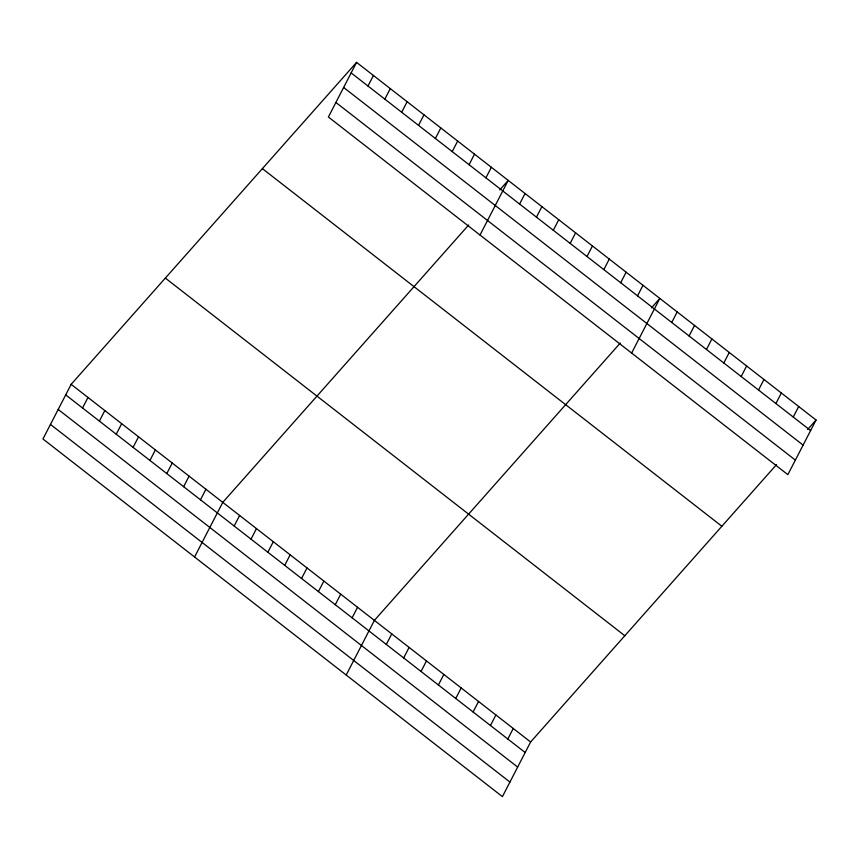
<?xml version="1.0" encoding="UTF-8"?>
<svg xmlns="http://www.w3.org/2000/svg" width="859" height="859" viewBox="0 0 859 859"><rect width="100%" height="100%" fill="white"/><g stroke="black" fill="none" stroke-linecap="round" stroke-linejoin="round"><path stroke-width="1.29" d="M356.582 62.374L328.385 117.007L787.853 474.651L816.05 420.019L356.582 62.374L71.147 384.349L42.95 438.981L502.418 796.626L530.615 741.993L776.525 464.612M82.55 408.004L87.994 397.459M99.397 421.114L104.841 410.57M116.244 434.235L121.688 423.68M133.091 447.346L138.535 436.802M149.938 460.456L155.382 449.912M166.786 473.577L172.23 463.022M367.985 86.029L373.429 75.485M183.633 486.688L189.077 476.144M384.832 99.15L390.276 88.595M200.48 499.798L205.924 489.254M401.679 112.261L407.123 101.716M194.574 557.008L222.771 502.365L468.681 224.983M418.526 125.371L423.97 114.827M234.174 526.03L239.618 515.486M435.373 138.492L440.817 127.937M251.021 539.141L256.465 528.596M452.221 151.603L457.664 141.059M267.868 552.251L273.312 541.707M469.068 164.713L474.512 154.169M284.716 565.372L290.159 554.817M485.915 177.824L491.359 167.28M301.563 578.483L307.007 567.939M480.009 235.033L508.206 180.401L499.798 189.882M318.41 591.593L323.854 581.049M519.609 204.055L525.053 193.511M335.257 604.715L340.701 594.16M536.456 217.166L541.9 206.622M352.115 617.825L357.548 607.281M553.303 230.287L558.747 219.732M346.198 675.024L374.395 620.391L620.305 343.009M570.151 243.398L575.594 232.853M386.314 644.454L391.758 633.899M586.998 256.508L592.442 245.964M603.845 269.629L609.289 259.074M403.676 657.962L409.12 647.418M620.692 282.74L626.136 272.196M421.028 671.47L426.472 660.925M637.539 295.85L642.983 285.306M438.391 684.977L443.835 674.433M631.633 353.06L659.83 298.417L651.423 307.909M455.742 698.496L461.186 687.952M671.749 322.479L677.193 311.935M473.105 712.004L478.549 701.459M689.101 335.987L694.544 325.443M490.457 725.511L495.901 714.967M706.463 349.495L711.907 338.951M507.819 739.03L513.263 728.475M723.815 363.013L729.259 352.458M741.177 376.521L746.621 365.977M758.529 390.029L763.973 379.485M775.892 403.547L781.336 392.993M793.244 417.055L798.687 406.511M807.643 429.511L816.05 420.019M351.138 72.918L810.606 430.563M343.621 87.468L803.101 445.112M335.89 102.457L795.359 460.102M262.392 168.622L721.861 526.266M165.347 278.091L624.815 635.735M71.147 384.349L530.615 741.993M65.703 394.893L525.182 752.538M58.197 409.442L517.666 767.087M50.456 424.432L509.935 782.077"/></g></svg>
